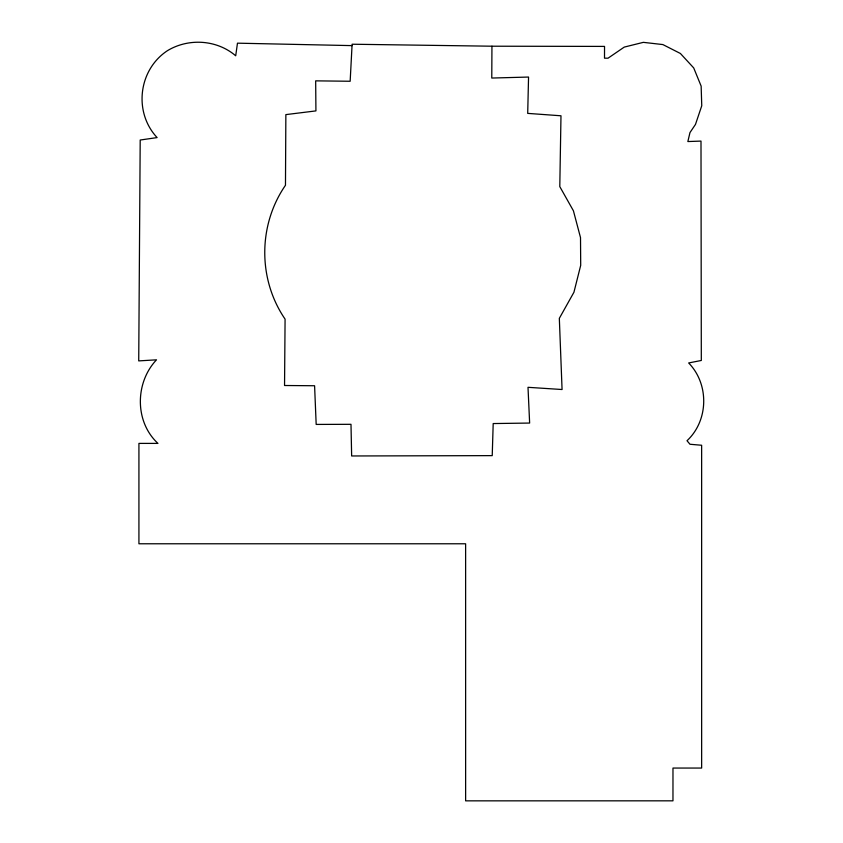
<?xml version="1.0" encoding="UTF-8"?>
<svg xmlns="http://www.w3.org/2000/svg" width="843" height="843" viewBox="0 0 843 843"><rect width="100%" height="100%" fill="white"/><g stroke="black" fill="none" stroke-linecap="round" stroke-linejoin="round"><path stroke-width="1.26" d="M491.943 46.207L491.775 78.051L528.55 77.05L527.707 113.383L560.985 115.786L559.794 186.609L573.419 210.792L580.511 237.61L580.701 265.355L573.935 292.258L559.33 318.348L562.07 389.519L528.003 387.316L529.636 423.06L493.197 423.555L492.228 455.631L351.647 455.968L350.994 424.314L316.178 424.419L314.587 385.746L284.544 385.504L285.082 319.128C257.789 279.212 258.063 224.997 285.471 185.27L285.861 114.616L315.925 110.897L315.672 80.854L350.161 81.255L352.111 44.226L491.943 46.207L604.536 46.407L604.505 58.178L608.035 58.188L624.263 47.092L643.346 42.35L662.861 44.574L680.396 53.478L693.715 67.935L701.144 86.112L701.755 105.775L695.486 124.406L689.974 132.572L687.856 141.55L700.997 141.087L701.313 360.477L688.647 362.954C709.332 384.145 708.657 420.541 687.013 440.731L689.995 444.261L701.639 445.252L701.65 768.057L672.977 768.057L672.967 800.829L465.631 800.85L465.621 543.777L138.926 543.777L138.926 443.397L157.936 443.397C134.501 421.721 134.985 382.606 156.503 359.824L138.726 360.899L140.201 140.022L157.114 137.588C133.331 112.214 138.41 69.706 167.494 50.643C188.621 37.882 216.862 39.663 235.703 55.786L237.473 43.172L352.037 45.617"/></g></svg>
